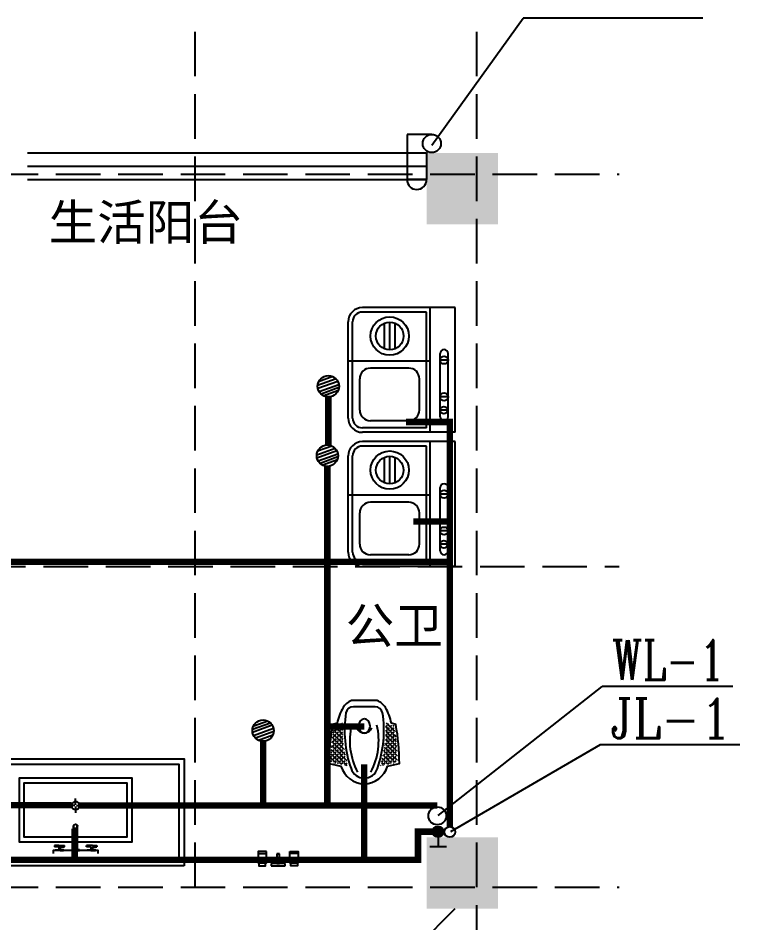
# Model space of a CAD drawing. Header units: millimetres. Extents: x -807114 to -50119, y -468455 to -61603.
# Drawn here: x -277413 to -273363, y -220740 to -215663 of the extents above; entities that cross this region are included whole.
import ezdxf

# ---------------------------------------------------------------- set-up
doc = ezdxf.new("R2010")
doc.units = ezdxf.units.MM
doc.header["$LTSCALE"] = 1000
doc.linetypes.add('DASH', pattern=[0.35, 0.25, -0.1])
for name, color, linetype in [('EQUIP_管件', 7, 'Continuous'), ('EQUIP_阀门', 7, 'Continuous'), ('FF-FIXT', 31, 'Continuous'), ('KL截面', 30, 'Continuous'), ('PIPE-污水', 2, 'DASH'), ('PIPE-给水', 3, 'Continuous'), ('PUB_DIM', 3, 'Continuous'), ('TWT_TEXT', 7, 'Continuous'), ('VPIPE_DIM', 3, 'Continuous'), ('YHJ_符号', 3, 'Continuous'), ('厨卫', 134, 'Continuous'), ('建-楼梯', 2, 'Continuous'), ('建-窗', 4, 'Continuous'), ('建-轴', 1, 'Continuous')]:
    doc.layers.add(name, color=color, linetype=linetype)
doc.styles.add('_TWT_SERIAL', font='COMPLEX', dxfattribs={"width": 0.8, "height": 3.5, "bigfont": 'HZTXT'})
doc.styles.add('D', font='simhei.ttf', dxfattribs={"width": 0.75, "height": 7})

# ---------------------------------------------------------------- blocks, each defined once
blk = doc.blocks.new('做成ACAD TuKuai0352')
at = {"linetype": 'Continuous'}
for p, q in [((709.3, 727.8), (189.3, 727.8)), ((709.3, 27.8), (709.3, 727.8)), ((109.3, 107.8), (109.3, 647.8)), ((709.3, 27.8), (189.3, 27.8))]:
    blk.add_line(p, q, dxfattribs=at)
at = {"color": 35}
for p, q in [((569.3, 27.8), (569.3, 727.8)), ((549.3, 702.8), (189.3, 702.8)), ((549.3, 52.8), (549.3, 702.8)), ((134.3, 107.8), (134.3, 647.8)), ((569.3, 427.8), (109.3, 427.8)), ((549.3, 52.8), (189.3, 52.8))]:
    blk.add_line(p, q, dxfattribs=at)
at = {"color": 39}
for p, q in [((312.4, 496.5), (312.4, 639.4)), ((342.4, 490.5), (342.4, 645.5)), ((372.4, 496.5), (372.4, 639.4)), ((625.2, 115.4), (625.2, 469.6)), ((669.6, 115.4), (669.6, 469.6)), ((669.6, 433.3), (625.2, 433.3)), ((449.3, 387.8), (234.3, 387.8)), ((174.3, 152.8), (174.3, 327.8)), ((509.3, 152.8), (509.3, 327.8)), ((669.6, 226.5), (625.2, 226.5)), ((667.2, 151.7), (625.2, 151.7)), ((449.3, 92.8), (234.3, 92.8))]:
    blk.add_line(p, q, dxfattribs=at)
for centre, radius in [((342.4, 568), 107.5), ((342.4, 568), 77.5), ((647.4, 433.3), 22.2), ((647.4, 226.5), 22.2), ((646.2, 151.7), 21)]:
    blk.add_circle(centre, radius, dxfattribs=at)
at = {"linetype": 'Continuous'}
for centre, start, end in [((189.3, 647.8), 90, 180), ((189.3, 107.8), 180, 270)]:
    blk.add_arc(centre, 80, start, end, dxfattribs=at)
at = {"color": 35}
for centre, start, end in [((189.3, 647.8), 90, 180), ((189.3, 107.8), 180, 270)]:
    blk.add_arc(centre, 55, start, end, dxfattribs=at)
at = {"color": 39}
for centre, radius, start, end in [((647.4, 469.6), 22.2, 0, 180), ((234.3, 327.8), 60, 90, 180), ((449.3, 327.8), 60, 0, 90), ((234.3, 152.8), 60, 180, 270), ((449.3, 152.8), 60, 270, 0), ((647.4, 115.4), 22.2, 180, 0)]:
    blk.add_arc(centre, radius, start, end, dxfattribs=at)
blk = doc.blocks.new('A$C1C081837')
at = {"color": 35}
for p, q in [((-26.9, 115), (-26.9, 141.8)), ((-26.9, 141.8), (-16.9, 141.8)), ((-26.9, 115), (-26.9, 78.2)), ((-16.9, 115), (-16.9, 141.8)), ((-16.9, 115), (0.7, 115)), ((-16.9, 78.2), (-26.9, 78.2)), ((-16.9, 105), (0.7, 105)), ((-16.9, 105), (-16.9, 78.2)), ((-279.8, 9.8), (-319.5, 9.7)), ((-274.8, 14.9), (-274.9, 52)), ((-274.8, 4.8), (-274.6, -32.3)), ((-269.7, 9.9), (-230, 10)), ((-132.3, 20), (-152.3, 20)), ((-132.3, 22.5), (-146.2, 22.5)), ((-132.3, -2.5), (-132.3, 22.5)), ((-131.3, 21.5), (-132.3, 21.5)), ((0, 22.5), (-131.3, 22.5)), ((-131.3, -2.5), (-131.3, 22.5)), ((0, 20), (-131.3, 20)), ((0, 0), (-131.3, 0)), ((0, 35), (0, -14.9)), ((0, 35), (4.7, 35)), ((4.7, 35), (4.7, -14.9)), ((-132.3, 0), (-152.3, 0)), ((-132.3, -2.5), (-146.2, -2.5)), ((-131.3, -1.5), (-132.3, -1.5)), ((0, -2.5), (-131.3, -2.5)), ((0, -14.9), (4.7, -14.9)), ((-26.9, -95), (-26.9, -58.2)), ((-16.9, -58.2), (-26.9, -58.2)), ((-26.9, -95), (-26.9, -121.8)), ((-16.9, -85), (-16.9, -58.2)), ((-16.9, -85), (0.7, -85)), ((-16.9, -95), (0.7, -95)), ((-16.9, -95), (-16.9, -121.8)), ((-26.9, -121.8), (-16.9, -121.8))]:
    blk.add_line(p, q, dxfattribs=at)
blk.add_lwpolyline([(-46.9, 22.5), (-46.9, 359.7), (-446.9, 359.7), (-446.9, -340.3), (-46.9, -340.3), (-46.9, -2.5)])
for points in [[(-76.9, 22.5), (-76.9, 329.7), (-416.9, 329.7), (-416.9, -310.3), (-76.9, -310.3), (-76.9, -2.5)], [(4.7, 105), (4.7, 134.9), (0.7, 134.9), (0.7, 115)], [(4.7, 105), (4.7, 105), (4.7, 85.1), (0.7, 85.1), (0.7, 115)], [(24.5, -129.9), (4.7, -129.9), (4.7, 150.1), (24.5, 150.1)], [(4.8, -85), (4.8, -85), (4.8, -65.1), (0.7, -65.1), (0.7, -95)], [(4.8, -85), (4.8, -114.9), (0.7, -114.9), (0.7, -95)]]:
    blk.add_lwpolyline(points, dxfattribs=at)
at = {"color": 35, "const_width": 0.84}
blk.add_lwpolyline([(-275.2, 9.7, 1), (-274.3, 9.7, 1)], format="xyb", close=True, dxfattribs=at)
at = {"color": 35}
blk.add_circle((-274.8, 9.8), 25.2, dxfattribs=at)
blk.add_arc((-146.2, 10), 12.5, 90.0022, 270.0022, dxfattribs=at)
blk = doc.blocks.new('做成ACAD TuKuai0155')
h = blk.add_hatch()
h.set_pattern_fill('ANGLE', color=39, scale=2.5, angle=135, style=0)
h.set_pattern_definition([(225, (-14808.335, 17084.465), (-12.347852, 12.347852), [12.7, -4.7625]), (135, (-14808.335, 17084.465), (12.347852, 12.347852), [12.7, -4.7625])])
h.paths.add_polyline_path([(124.5, 119.2), (141.6, 168, -0.045709), (345.3, 187), (359.4, 122.4), (366.6, 89.5, 0.092905)])
h = blk.add_hatch()
h.set_pattern_fill('ANGLE', color=39, scale=2.5, angle=135, style=0)
h.set_pattern_definition([(135, (-14808.335, -17084.465), (-12.347852, -12.347852), [12.7, -4.7625]), (225, (-14808.335, -17084.465), (12.347852, -12.347852), [12.7, -4.7625])])
h.paths.add_polyline_path([(124.5, -119.2), (141.6, -168, 0.045709), (345.3, -187), (359.4, -122.4), (366.6, -89.5, -0.092905)])
at = {"linetype": 'Continuous'}
blk.add_lwpolyline([(0, -72.1), (0, 72.1, -0.163007), (39, 119.1, -0.073896), (125.7, 152.7), (134.1, 176.7, -0.048782), (353.4, 197), (367.9, 130.5, -0.751887), (367.9, -130.5), (353.4, -197, -0.048782), (134.1, -176.7), (125.7, -152.7, -0.073896), (39, -119.1, -0.163007), (0, -72.1, -1.459618)], format="xyb", dxfattribs=at)
at = {"color": 35, "linetype": 'ByBlock'}
blk.add_lwpolyline([(35, -61.1), (35, 61.1, -0.345863), (68, 103.1, -0.122363), (381, 74.1, -0.728701), (381, -74.1, -0.122363), (68, -103.1, -0.345863), (35, -61.1, -792228335927.83667)], format="xyb", dxfattribs=at)
at = {"color": 39}
blk.add_arc((141.2, 0), 41.8, 286.4129, 73.5871, dxfattribs=at)
at = {"color": 39, "extrusion": (0, 0, -1)}
for centre, major_axis, start_param, end_param in [((224.4, -294.8), (265.9, 265.9), -1.017215, -0.296453), ((224.4, 294.8), (-265.9, 265.9), 3.438045, 4.158807)]:
    blk.add_ellipse(centre, major_axis=major_axis, ratio=1, start_param=start_param, end_param=end_param, dxfattribs=at)
at = {"color": 39}
blk.add_ellipse((142.5, -0.7), major_axis=(-40.5, -0.2), ratio=0.795977, dxfattribs=at)
blk = doc.blocks.new('做成ACAD TuKuai0197')
at = {"linetype": 'Continuous'}
for p, q in [((69.2, 113.1), (69.2, 66.1)), ((0, -40), (0, 40)), ((0, 40), (12, 40)), ((12, 40), (12, -40)), ((12, 8), (66.3, 8)), ((12, -8), (12, 8)), ((66.3, -8), (66.3, 8)), ((66.3, 8), (66.3, -8)), ((12, -40), (0, -40)), ((66.3, -8), (12, -8)), ((69.2, -113.1), (69.2, -66.1))]:
    blk.add_line(p, q, dxfattribs=at)
for points in [[(15.9, 107.7), (0, 107.7), (0, 71.6), (15.9, 71.6)], [(79.9, 66.1), (79.9, 113.1), (15.9, 113.1), (15.9, 66.1)], [(15.9, -107.7), (0, -107.7), (0, -71.6), (15.9, -71.6)], [(79.9, -66.1), (79.9, -113.1), (15.9, -113.1), (15.9, -66.1)]]:
    blk.add_lwpolyline(points, close=True, dxfattribs=at)
blk = doc.blocks.new('$VALVE$00000497')
for p, q in [((77.8, 138.2), (-77.8, 138.2)), ((0, 50), (0, 138.2))]:
    blk.add_line(p, q)
at = {"const_width": 49.6}
blk.add_lwpolyline([(24.8, 0, 1), (-24.8, 0, 1)], format="xyb", close=True, dxfattribs=at)
blk.add_circle((0, 0), 50)

msp = doc.modelspace()

# ---------------------------------------------------------------- hatches: boundary and pattern name
h = msp.add_hatch(color=251)
h.dxf.hatch_style = 1
h.paths.add_polyline_path([(-275120.6, -216819.9), (-274720.6, -216819.9), (-274720.6, -216419.9), (-275120.6, -216419.9)])
h = msp.add_hatch(color=251)
h.dxf.hatch_style = 1
h.paths.add_polyline_path([(-275120.6, -220259.9), (-274720.6, -220259.9), (-274720.6, -220659.9), (-275120.6, -220659.9)])

# ---------------------------------------------------------------- linework, layer by layer
at = {"layer": 'EQUIP_管件'}
for centre, radius in [((-275060.7, -220139.6, 0), 50), ((-274990.6, -220229.9), 30)]:
    msp.add_circle(centre, radius, dxfattribs=at)
at = {"layer": 'FF-FIXT', "ltscale": 3}
for p, q in [((-277360.6, -216419.9), (-275120.6, -216419.9)), ((-277360.6, -216494.9), (-275120.6, -216494.9)), ((-277360.6, -216569.9), (-275120.6, -216569.9))]:
    msp.add_line(p, q, dxfattribs=at)
msp.add_lwpolyline([(-276480.6, -220419.9), (-277680.6, -220419.9), (-277680.6, -219819.4), (-276480.6, -219819.4)], close=True, dxfattribs=at)
at = {"layer": 'FF-FIXT', "color": 251, "ltscale": 3}
msp.add_lwpolyline([(-276510.6, -220389.9), (-277650.6, -220389.9), (-277650.6, -219849.4), (-276510.6, -219849.4)], close=True, dxfattribs=at)
at = {"layer": 'PIPE-污水'}
msp.add_line((-275091.3, -216316, 0), (-275230.6, -216316), dxfattribs=at)
at = {"layer": 'PIPE-污水', "const_width": 36}
for points in [[(-277818.6, -217252.2), (-277818.6, -220079.5), (-277112.1, -220079.5)], [(-275672, -217789.2), (-275672, -218060.3)], [(-275677.5, -218178.7), (-275677.5, -220082.1)], [(-275470.8, -219638.6), (-275676, -219638.6)], [(-276037.9, -219721.1), (-276037.9, -220082.1)], [(-277067.6, -220082.1), (-275061, -220082.1)]]:
    msp.add_lwpolyline(points, dxfattribs=at)
at = {"layer": 'PIPE-给水'}
for points, const_width in [([(-274990.6, -218488.1), (-274990.6, -217929.7), (-275236, -217929.7)], 36), ([(-274990.6, -220199.9), (-274990.6, -218488.1), (-275194.2, -218488.1)], 36), ([(-274990.6, -218714.3), (-279053.8, -218714.3), (-279053.8, -218599.5)], 36), ([(-275470.6, -219850.4), (-275470.6, -220385.9)], 36), ([(-275086.3, -220228.5), (-275168.8, -220228.5), (-275168.8, -220385.9), (-277095.3, -220385.9), (-277095.3, -220211)], 36), ([(-275026.4, -220230.5), (-275020.6, -220229.9)], 30), ([(-277081.4, -220385.8), (-279977.2, -220385.8), (-279977.2, -223394.2), (-279474.3, -223394.2), (-279474.3, -223199.5), (-275199.1, -223199.5), (-275199.1, -223457.1), (-275040.5, -223457.1), (-275040.5, -227212.4), (-275170.6, -227435.6)], 36)]:
    msp.add_lwpolyline(points, dxfattribs=dict(at, const_width=const_width))
at = {"layer": 'PUB_DIM'}
msp.add_line((-275091.3, -216376.1, 0), (-274578.6, -215663.4), dxfattribs=at)
at = {"layer": 'VPIPE_DIM'}
for p, q in [((-273571.4, -215663.4), (-274578.6, -215663.4)), ((-275056.3, -220138.2, 0), (-274136.3, -219414.3)), ((-273402.3, -219414.3), (-274136.3, -219414.3)), ((-274146.7, -219742), (-274986.2, -220228.5)), ((-273362.6, -219742), (-274146.7, -219742))]:
    msp.add_line(p, q, dxfattribs=at)
at = {"layer": 'YHJ_符号'}
for p, q in [((-275230.6, -216316), (-275230.6, -216569.9)), ((-275120.6, -216416.9), (-275120.6, -216569.9)), ((-275120.6, -216569.9), (-275230.6, -216569.9))]:
    msp.add_line(p, q, dxfattribs=at)
msp.add_arc((-275175.6, -216569.9), 55, 180, 0, dxfattribs=at)
at = {"layer": '厨卫'}
msp.add_circle((-275091.3, -216367.2, 0), 51.2, dxfattribs=at)
at = {"layer": '建-楼梯'}
msp.add_line((-276000.6, -221699.9), (-274960.6, -220659.9), dxfattribs=at)
at = {"layer": '建-窗', "color": 4}
for p, q in [((-275628.4, -217688), (-275731.9, -217725.6)), ((-275646, -217675.2), (-275726.6, -217704.5)), ((-275618.6, -217701.8), (-275730.5, -217742.4)), ((-275612.6, -217720.6), (-275723.1, -217760.7)), ((-275612.4, -217736.4), (-275713, -217773)), ((-275620.5, -217754.9), (-275698.2, -217783.2)), ((-275633.9, -218077.5), (-275737.4, -218115.1)), ((-275624.2, -218091.3), (-275736.1, -218131.9)), ((-275651.5, -218064.7), (-275732.2, -218094)), ((-275618.2, -218110.1), (-275728.6, -218150.2)), ((-275618, -218126), (-275718.6, -218162.5)), ((-275626.1, -218144.5), (-275703.8, -218172.7)), ((-276097.5, -219653.9), (-275996.9, -219617.3)), ((-276097.3, -219669.8), (-275986.8, -219629.6)), ((-276089.4, -219635.4), (-276011.6, -219607.2)), ((-276091.2, -219688.6), (-275979.4, -219647.9)), ((-276081.5, -219702.3), (-275978, -219664.7)), ((-276063.9, -219715.2), (-275983.2, -219685.9))]:
    msp.add_line(p, q, dxfattribs=at)
for centre in [(-275672, -217729.2), (-275677.5, -218118.7), (-276037.9, -219661.1)]:
    msp.add_circle(centre, 60, dxfattribs=at)
at = {"layer": '建-轴', "linetype": 'DASH'}
for p, q in [((-276420.6, -215739.9), (-276420.6, -220620.8)), ((-274840.6, -215739.9), (-274840.6, -230299.9)), ((-288400.6, -216539.9), (-274040.6, -216539.9)), ((-279720.6, -218739.9), (-274040.6, -218739.9)), ((-288400.6, -220539.9), (-274040.6, -220539.9))]:
    msp.add_line(p, q, dxfattribs=at)

# ---------------------------------------------------------------- block references
at = {"layer": 'EQUIP_阀门', "xscale": 0.5999999999767169, "yscale": 0.5999999999767169, "zscale": 0.6, "rotation": 180}
msp.add_blockref('$VALVE$00000497', (-275056.3, -220228.5), dxfattribs=at)
at = {"layer": 'FF-FIXT', "linetype": 'Continuous', "ltscale": 1000}
for p in [(-275669.9, -218015.3), (-275669.9, -218767.7)]:
    msp.add_blockref('做成ACAD TuKuai0352', p, dxfattribs=at)
at = {"layer": 'FF-FIXT', "ltscale": 3, "xscale": -1}
for name, p, rotation in [('做成ACAD TuKuai0155', (-275470.6, -219493.2), 89.99999999999997), ('做成ACAD TuKuai0197', (-275953.5, -220419.9), 270)]:
    msp.add_blockref(name, p, dxfattribs=dict(at, rotation=rotation))
at = {"layer": 'FF-FIXT', "ltscale": 3, "xscale": -0.9, "yscale": 0.9, "zscale": 0.9, "rotation": 89.9999999999997}
msp.add_blockref('A$C1C081837', (-277081.4, -220329.3), dxfattribs=at)

# ---------------------------------------------------------------- texts
at = {"layer": 'KL截面', "linetype": 'ByBlock', "style": 'D'}
for s, p in [('生活阳台', (-277242, -216908.7)), ('公卫', (-275574.8, -219172.5))]:
    msp.add_text(s, height=200, dxfattribs=at).set_placement(p)
at = {"layer": 'TWT_TEXT', "style": '_TWT_SERIAL'}
for s, width, p in [('WL-1', 0.752941, (-274081.4, -219376.8)), ('JL-1', 0.9, (-274091.8, -219704.5))]:
    msp.add_text(s, height=223.12, dxfattribs=dict(at, width=width)).set_placement(p)

doc.saveas('drawing.dxf')
